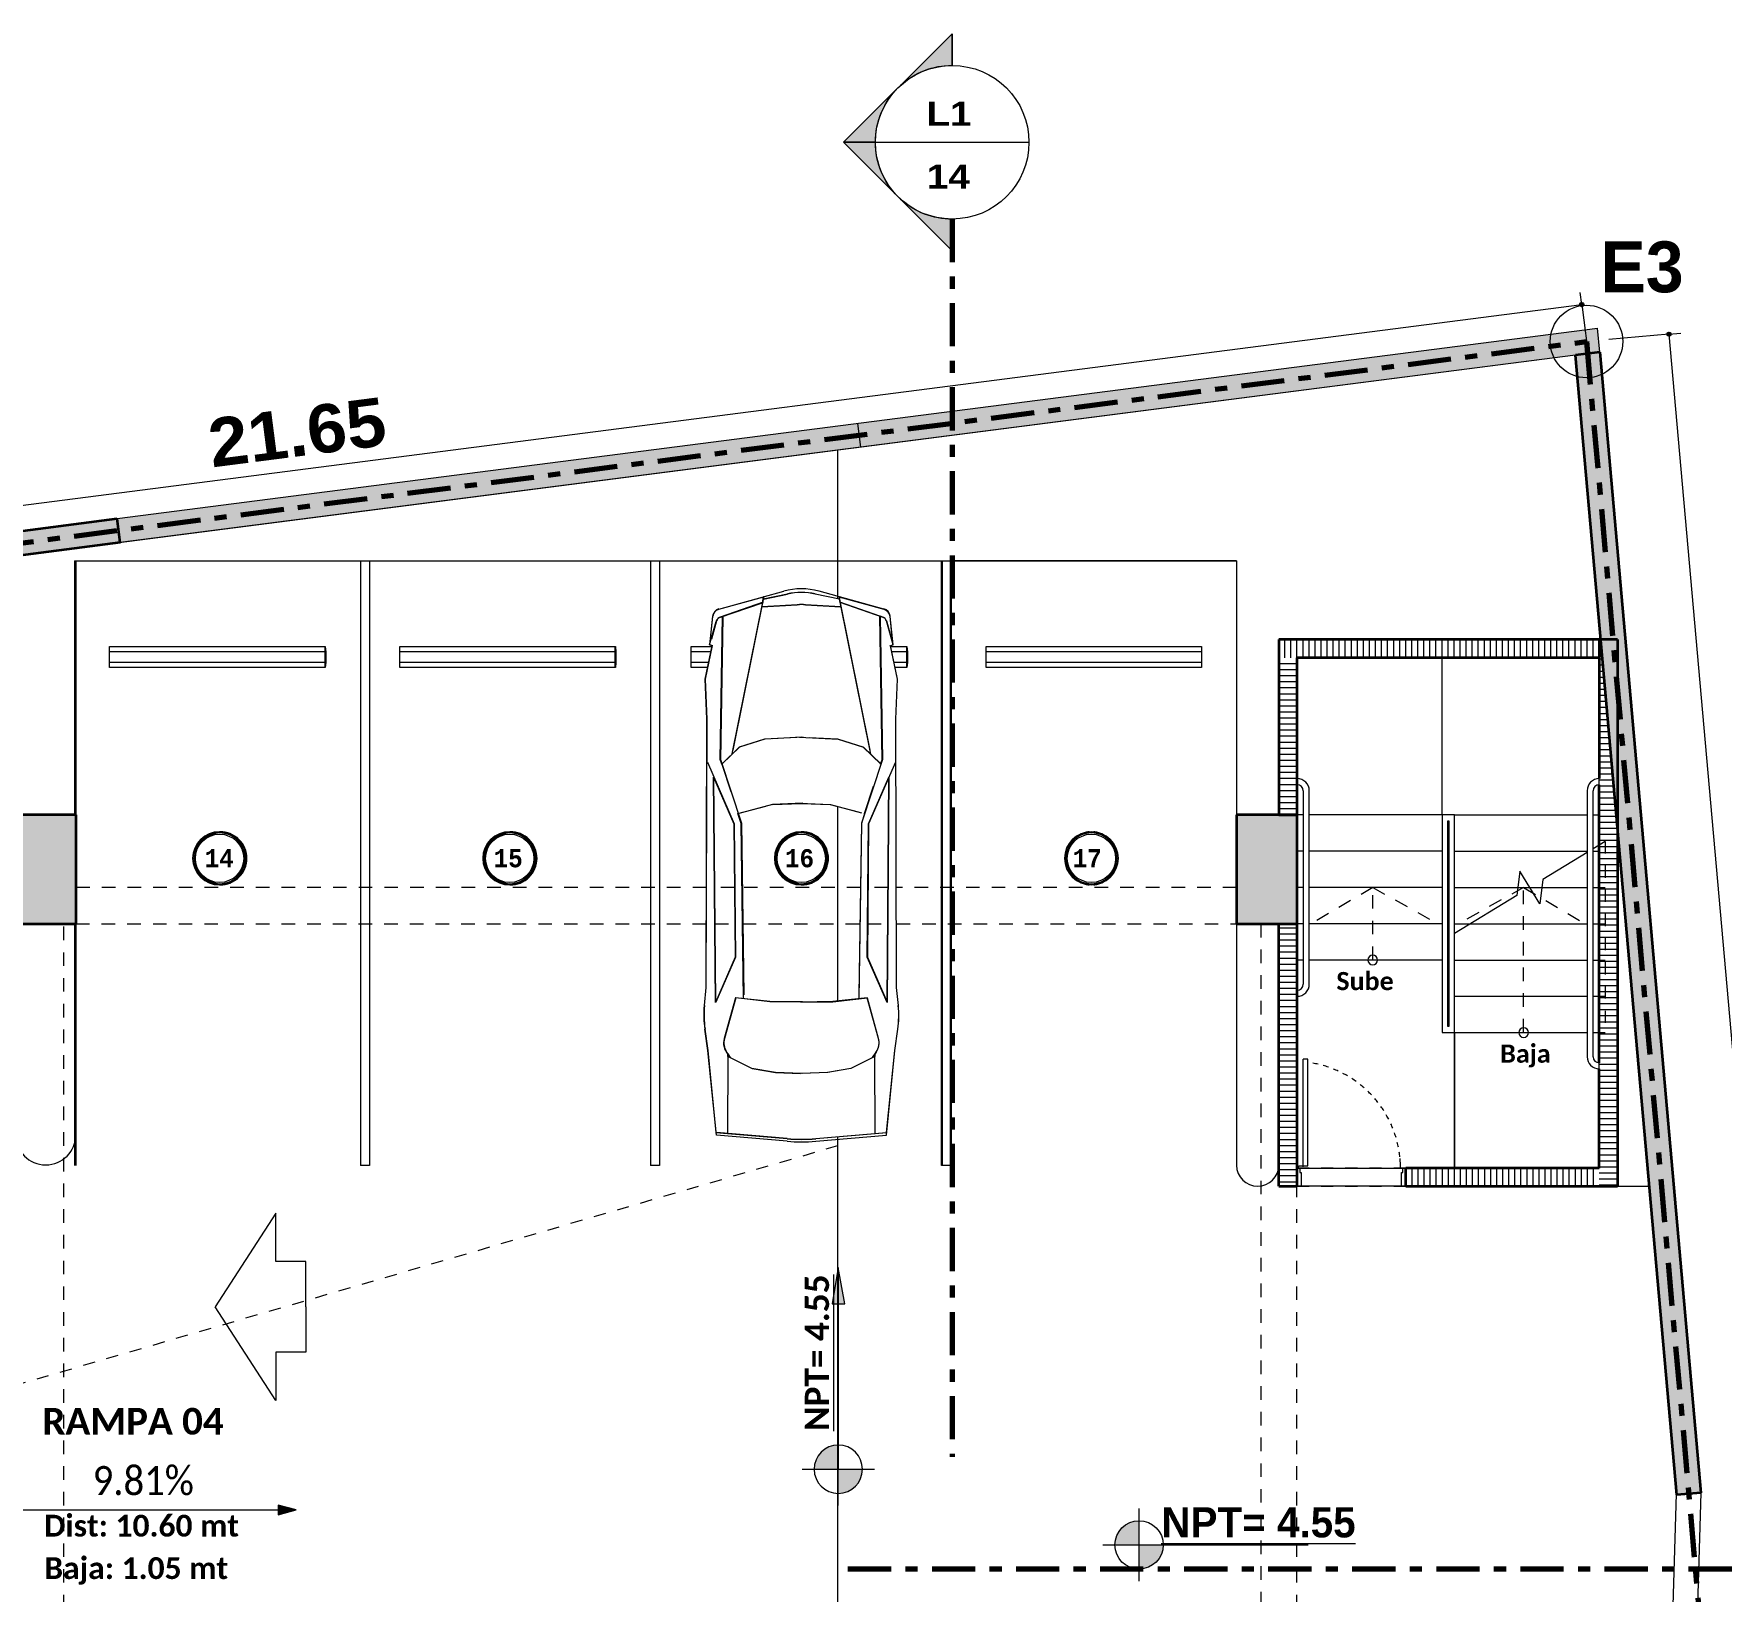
# Model space of a CAD drawing. Header units: metres. Extents: x -144 to 1000, y -717 to 29.
# Drawn here: x 275.22 to 289.18, y -554.78 to -541.9 of the extents above; entities that cross this region are included whole.
import ezdxf

# ---------------------------------------------------------------- set-up
doc = ezdxf.new("R2010")
doc.units = ezdxf.units.M
for name, pattern in [('Basculante', [0.11625, 0.075, -0.04125]), ('basculante modificado', [0.18, 0.1125, -0.0675]), ('Dash Dot 3_16_', [0.595313, 0.357187, -0.119063, 0, -0.119063]), ('Trazo', [0.45, 0.225, -0.225]), ('Trazo_2_', [0.47625, 0.238125, -0.238125])]:
    doc.linetypes.add(name, pattern=pattern)
doc.layers.get('0').update_dxf_attribs({"color": 1})
for name, color, linetype, lineweight in [('A-ANNO-DIMS', 1, 'Continuous', 9), ('A-DETL', 1, 'Continuous', 9), ('A-DETL-GENF', 1, 'Continuous', 9), ('A-DETL-GENF-HDLN', 1, 'Trazo_2_', 9), ('A-DETL-THIN', 1, 'Continuous', 9), ('A-DOOR', 1, 'Continuous', 9), ('A-DOOR-FRAM', 1, 'Continuous', 9), ('A-DOOR-HDLN', 1, 'Trazo', 20), ('A-FLOR', 2, 'Continuous', 9), ('A-WALL', 4, 'Continuous', 9), ('C-PRKG', 2, 'Continuous', 9), ('G-ANNO-DIMS', 1, 'Continuous', 9), ('G-ANNO-SYMB', 1, 'Continuous', 9), ('G-ANNO-TEXT', 2, 'Continuous', 9), ('G-IMPT', 1, 'Continuous', 9), ('S-COLS', 7, 'Continuous', 9), ('S-STRS', 1, 'Continuous', 9), ('S-STRS-MBND', 1, 'Basculante', 9)]:
    doc.layers.add(name, color=color, linetype=linetype, lineweight=lineweight)
doc.layers.add('A-WALL-PATT', color=7, linetype='Continuous', lineweight=35, true_color=0x9c9c9c)
doc.styles.add('Arial Black', font='', dxfattribs={"height": 0.15})
doc.styles.add('Britannic Bold_B', font='', dxfattribs={"width": 0.7})
doc.styles.add('Britannic Bold_B_1', font='', dxfattribs={"width": 0.7, "height": 0.4})
doc.styles.add('Britannic Bold_B_2', font='', dxfattribs={"width": 1.1, "height": 0.009})
doc.styles.add('Calibri', font='calibri.ttf', dxfattribs={"width": 0.9, "height": 0.24})
doc.styles.add('Calibri_B', font='calibrib.ttf', dxfattribs={"height": 0.165})
doc.styles.add('Calibri_B_1', font='calibrib.ttf', dxfattribs={"height": 0.135})
doc.styles.add('Calibri_B_2', font='calibrib.ttf', dxfattribs={"height": 0.135})
doc.styles.add('Calibri_B_4', font='calibrib.ttf', dxfattribs={"height": 0.1125})
doc.styles.add('Courier New_B', font='courbd.ttf', dxfattribs={"height": 0.1125})
doc.styles.get('Arial Black').set_extended_font_data('Arial Black')
doc.styles.get('Britannic Bold_B').set_extended_font_data('Britannic Bold', bold=True)
doc.styles.get('Britannic Bold_B_1').set_extended_font_data('Britannic Bold', bold=True)
doc.styles.get('Britannic Bold_B_2').set_extended_font_data('Britannic Bold', bold=True)

# ---------------------------------------------------------------- blocks, each defined once
blk = doc.blocks.new('CARRO TIPO - Mid Size-2_dwg-602319-Nivel 2')
at = {"layer": 'G-IMPT', "color": 8, "lineweight": 9, "true_color": 0x808080}
for p, q in [((0.138, 0.631), (-0.026, 0.034)), ((0.075, 0.225), (0.213, 0.621)), ((0.247, 0.653), (0.414, 0.699)), ((5.004, 0.004), (4.948, 0.653)), ((0.021, 0.217), (1.434, 0.501)), ((1.408, 0.443), (1.561, 0.602)), ((4.083, 0.58), (4.083, 0.58)), ((4.209, 0.56), (4.26, 0.526)), ((0.047, 0.221), (0, 0)), ((0.098, -0.09), (0.119, 0.235)), ((4.396, 0.111), (4.405, -0.12)), ((0.138, -0.886), (-0.026, -0.289)), ((0.047, -0.477), (0, -0.255)), ((0.098, -0.165), (0.119, -0.491)), ((5.004, -0.259), (4.948, -0.908)), ((0.021, -0.472), (1.434, -0.757)), ((0.075, -0.48), (0.213, -0.876)), ((0.247, -0.908), (0.414, -0.955)), ((4.209, -0.816), (4.26, -0.782))]:
    blk.add_line(p, q, dxfattribs=at)
at = {"layer": 'G-IMPT', "color": 8, "lineweight": 9, "true_color": 0x808080, "flags": 128}
for points in [[(0.475, 0.685), (0.468, 0.713), (0.204, 0.687)], [(1.149, 0.74), (0.783, 0.756), (0.476, 0.692)], [(3.781, 0.763), (3.617, 0.747), (1.149, 0.74)], [(1.545, 0.737), (2.111, 0.49), (3.338, 0.478), (3.752, 0.659), (1.682, 0.677)], [(5.028, 0.004), (4.972, 0.654), (4.195, 0.731), (3.999, 0.759)], [(0.21, 0.596), (1.522, 0.616), (2.107, 0.423), (3.683, 0.401)], [(3.749, -0.137), (3.746, 0.162), (3.711, 0.477), (4.08, 0.579)], [(4.953, 0.549), (4.25, 0.546), (4.359, 0.326), (4.396, 0.111)], [(1.315, -0.144), (1.334, 0.209), (1.408, 0.443)], [(1.923, -0.141), (1.934, 0.138), (2.01, 0.425)], [(1.315, -0.111), (1.334, -0.465), (1.408, -0.698), (1.561, -0.857)], [(1.923, -0.115), (1.934, -0.393), (2.01, -0.68)], [(3.749, -0.118), (3.746, -0.417), (3.711, -0.732), (4.083, -0.836)], [(4.953, -0.804), (4.25, -0.802), (4.359, -0.582), (4.396, -0.366), (4.405, -0.135)], [(5.028, -0.259), (4.972, -0.909), (4.195, -0.987), (3.999, -1.014)], [(0.21, -0.851), (1.522, -0.872), (2.107, -0.679), (3.683, -0.657)], [(1.545, -0.992), (2.111, -0.746), (3.338, -0.734), (3.752, -0.915), (1.682, -0.932)], [(0.475, -0.941), (0.468, -0.969), (0.204, -0.942)], [(3.781, -1.019), (3.617, -1.003), (1.149, -0.996), (0.783, -1.011), (0.476, -0.947)]]:
    blk.add_lwpolyline(points, dxfattribs=at)
at = {"layer": 'G-IMPT', "color": 8, "lineweight": 9, "true_color": 0x808080}
for centre, radius, start, end in [((0.211, 0.611), 0.0762, 95.8102, 164.6615), ((0.261, 0.604), 0.0508, 105.4862, 160.7894), ((3.87, -0.147), 0.914, 81.9284, 95.6257), ((4.124, 0.434), 0.152, 56.264, 106.8198), ((0.562, -0.128), 0.61, 164.6615, 195.3385), ((0.596, -0.128), 0.61, 167.9052, 192.0948), ((3.486, -0.128), 1.524, 355.0592, 4.9408), ((3.51, -0.128), 1.524, 355.0592, 4.9408), ((0.707, -0.128), 0.61, 176.4735, 183.5265), ((0.211, -0.866), 0.0762, 195.3385, 264.1898), ((0.261, -0.859), 0.0508, 199.2106, 254.5138), ((4.124, -0.689), 0.152, 254.4694, 303.7359), ((3.87, -0.109), 0.914, 264.3743, 278.0716)]:
    blk.add_arc(centre, radius, start, end, dxfattribs=at)
blk = doc.blocks.new('E')
at = {"layer": 'A-ANNO-DIMS', "lineweight": 25, "true_color": 0x0000ff}
h = blk.add_hatch(color=5, dxfattribs=at)
edge = h.paths.add_edge_path()
edge.add_arc((290.094, -481.188), 0.015, 0, 360)
h = blk.add_hatch(color=5, dxfattribs=at)
edge = h.paths.add_edge_path()
edge.add_arc((290.815, -481.433), 0.015, 0, 360)
at = {"layer": 'A-WALL', "true_color": 0x808080}
for points in [[(284.127, -482.369), (290.242, -481.582), (290.224, -481.383), (284.102, -482.17)], [(278.005, -483.157), (284.127, -482.369), (284.102, -482.17), (277.98, -482.958)]]:
    blk.add_hatch(color=8, dxfattribs=at).paths.add_polyline_path(points)
at = {"layer": 'A-WALL-PATT', "true_color": 0x747474}
for points in [[(290.879, -491.031), (291.078, -491.014), (290.242, -481.582), (290.043, -481.607), (290.815, -490.316)], [(268.512, -484.378), (278.005, -483.157), (277.98, -482.958), (268.573, -484.169), (268.52, -484.351)]]:
    blk.add_hatch(color=8, dxfattribs=at).paths.add_polyline_path(points)
at = {"layer": 'G-ANNO-DIMS', "true_color": 0x0000ff}
blk.add_hatch(color=5, dxfattribs=at).paths.add_polyline_path([(283.944, -489.152), (283.892, -489.452), (283.997, -489.452)])
at = {"layer": 'G-ANNO-DIMS', "extrusion": (0, 0, -1)}
h = blk.add_hatch(color=256, dxfattribs=at)
edge = h.paths.add_edge_path()
edge.add_line((-283.944, -490.82), (-283.944, -490.62))
edge.add_arc((-283.944, -490.82), 0.2, 360, 450, ccw=False)
edge.add_line((-283.744, -490.82), (-283.944, -490.82))
h = blk.add_hatch(color=256, dxfattribs=at)
edge = h.paths.add_edge_path()
edge.add_line((-283.944, -490.82), (-283.944, -491.02))
edge.add_arc((-283.944, -490.82), 0.2, 180, 270, ccw=False)
edge.add_line((-284.144, -490.82), (-283.944, -490.82))
at = {"layer": 'G-ANNO-DIMS'}
blk.add_hatch(color=256, dxfattribs=at).paths.add_polyline_path([(279.46, -491.157), (279.31, -491.116), (279.31, -491.197)])
h = blk.add_hatch(color=256, dxfattribs=at)
edge = h.paths.add_edge_path()
edge.add_line((286.432, -491.446), (286.232, -491.446))
edge.add_arc((286.432, -491.446), 0.2, 90, 180, ccw=False)
edge.add_line((286.432, -491.246), (286.432, -491.446))
h = blk.add_hatch(color=256, dxfattribs=at)
edge = h.paths.add_edge_path()
edge.add_line((286.432, -491.446), (286.632, -491.446))
edge.add_arc((286.432, -491.446), 0.2, 270, 360, ccw=False)
edge.add_line((286.432, -491.646), (286.432, -491.446))
at = {"layer": 'G-ANNO-SYMB', "extrusion": (0, 0, -1)}
h = blk.add_hatch(color=256, dxfattribs=at)
edge = h.paths.add_edge_path()
edge.add_arc((-284.886, -479.846), 0.636, 47.9216, 90)
edge.add_line((-284.886, -479.211), (-284.886, -478.948))
edge.add_line((-284.886, -478.948), (-284.46, -479.375))
h = blk.add_hatch(color=256, dxfattribs=at)
edge = h.paths.add_edge_path()
edge.add_line((-284.437, -479.397), (-283.988, -479.846))
edge.add_line((-283.988, -479.846), (-284.251, -479.846))
edge.add_arc((-284.886, -479.846), 0.635, 0, 45)
h = blk.add_hatch(color=256, dxfattribs=at)
edge = h.paths.add_edge_path()
edge.add_arc((-284.886, -479.846), 0.635, -45, 0)
edge.add_line((-284.251, -479.846), (-283.988, -479.846))
edge.add_line((-283.988, -479.846), (-284.437, -480.295))
h = blk.add_hatch(color=256, dxfattribs=at)
edge = h.paths.add_edge_path()
edge.add_line((-284.46, -480.318), (-284.886, -480.744))
edge.add_line((-284.886, -480.744), (-284.886, -480.482))
edge.add_arc((-284.886, -479.846), 0.636, -90, -47.9216)
at = {"layer": 'S-COLS', "true_color": 0x5b5f5f}
h = blk.add_hatch(color=251, dxfattribs=at)
h.paths.add_polyline_path([(287.238, -505.159), (287.738, -505.159), (287.738, -504.259), (287.238, -504.259), (287.238, -504.897)])
h.paths.add_polyline_path([(273.338, -497.459), (273.541, -497.458), (273.541, -494.309), (273.338, -494.309), (273.338, -497.459)])
h.paths.add_polyline_path([(269.438, -497.459), (269.938, -497.458), (269.938, -496.759), (269.438, -496.759), (269.438, -497.458)])
h.paths.add_polyline_path([(287.338, -497.459), (287.738, -497.458), (287.738, -496.759), (287.338, -496.759), (287.338, -497.458)])
h.paths.add_polyline_path([(269.938, -495.009), (269.938, -494.308), (269.438, -494.308), (269.438, -495.009)])
h.paths.add_polyline_path([(287.738, -495.009), (287.738, -494.308), (287.338, -494.308), (287.338, -495.009), (287.668, -495.009)])
h.paths.add_polyline_path([(287.668, -486.309), (287.738, -486.309), (287.738, -485.409), (287.238, -485.409), (287.238, -486.309), (287.402, -486.309)])
h.paths.add_polyline_path([(277.252, -486.309), (277.638, -486.309), (277.638, -485.409), (277.138, -485.409), (277.138, -486.309)])
h.paths.add_polyline_path([(269.638, -485.709), (270.538, -485.709), (270.538, -485.209), (269.638, -485.209)])
at = {"layer": 'A-ANNO-DIMS', "color": 5, "true_color": 0x0000ff}
for p, q in [((290.094, -481.188), (290.081, -481.089)), ((268.618, -483.952), (290.094, -481.188)), ((290.094, -481.188), (290.157, -481.684)), ((290.815, -481.433), (290.914, -481.424)), ((290.815, -481.433), (290.317, -481.477)), ((290.815, -481.433), (293.215, -508.507))]:
    blk.add_line(p, q, dxfattribs=at)
at = {"layer": 'A-ANNO-DIMS', "color": 5, "lineweight": 25, "true_color": 0x0000ff}
for centre in [(290.094, -481.188), (290.815, -481.433)]:
    blk.add_circle(centre, 0.015, dxfattribs=at)
at = {"layer": 'A-DETL', "color": 7, "linetype": 'Dash Dot 3_16_', "lineweight": 70}
for p, q in [((268.658, -484.257), (290.133, -481.494)), ((290.133, -481.494), (292.533, -508.567))]:
    blk.add_line(p, q, dxfattribs=at)
at = {"layer": 'A-DETL', "color": 7, "linetype": 'basculante modificado'}
for p, q in [((282.852, -486.009), (277.638, -486.009)), ((283.086, -486.009), (282.921, -486.009)), ((284.127, -486.009), (283.148, -486.009)), ((284.355, -486.009), (284.19, -486.009)), ((287.238, -486.009), (284.424, -486.009)), ((288.365, -486.009), (287.855, -486.309)), ((288.365, -486.609), (288.365, -486.009)), ((288.365, -486.009), (288.905, -486.309)), ((289.613, -486.009), (289.073, -486.309)), ((289.613, -487.209), (289.613, -486.009)), ((289.613, -486.009), (290.123, -486.309)), ((277.538, -494.308), (277.538, -486.309)), ((277.638, -486.309), (282.851, -486.309)), ((282.923, -486.309), (283.089, -486.309)), ((283.153, -486.309), (284.123, -486.309)), ((284.187, -486.309), (284.353, -486.309)), ((284.425, -486.309), (287.238, -486.309)), ((287.438, -486.309), (287.438, -494.308)), ((287.738, -494.308), (287.738, -486.309))]:
    blk.add_line(p, q, dxfattribs=at)
at = {"layer": 'A-DETL', "color": 9, "linetype": 'Basculante', "true_color": 0xc0c0c0}
blk.add_line((283.938, -488.146), (273.287, -491.248), dxfattribs=at)
at = {"layer": 'A-DETL-GENF', "color": 8, "true_color": 0x808080}
for p, q in [((283.325, -483.608), (282.953, -483.71)), ((282.962, -483.777), (283.316, -483.654)), ((283.066, -484.905), (283.319, -483.65)), ((283.316, -483.654), (283.325, -483.608)), ((283.322, -483.626), (283.317, -483.651)), ((283.319, -483.65), (283.317, -483.651)), ((283.524, -483.583), (283.322, -483.626)), ((283.954, -483.625), (283.754, -483.583)), ((284.323, -483.71), (283.95, -483.608)), ((283.95, -483.608), (283.959, -483.651)), ((283.959, -483.651), (283.954, -483.625)), ((284.287, -483.766), (283.957, -483.65)), ((283.957, -483.65), (284.21, -484.906)), ((282.903, -483.769), (282.879, -484.003)), ((282.967, -484.951), (282.986, -483.769)), ((282.988, -483.768), (282.97, -484.953)), ((283.311, -483.689), (283.605, -483.671)), ((283.964, -483.689), (283.671, -483.671)), ((283.673, -483.671), (283.964, -483.689)), ((284.306, -484.953), (284.287, -483.766)), ((284.287, -483.768), (284.29, -483.769)), ((284.312, -483.773), (284.29, -483.766)), ((284.29, -483.766), (284.308, -484.951)), ((284.397, -484.003), (284.373, -483.769)), ((282.879, -484.003), (282.933, -483.808)), ((284.397, -484.003), (284.342, -483.804)), ((282.9, -484.008), (282.842, -484.287)), ((282.879, -484.003), (282.9, -484.008)), ((284.376, -484.008), (284.397, -484.003)), ((284.434, -484.287), (284.376, -484.008)), ((282.842, -484.287), (282.856, -484.616)), ((284.42, -484.616), (284.434, -484.287)), ((282.856, -484.616), (282.849, -486.837)), ((284.426, -486.837), (284.42, -484.616)), ((282.98, -484.989), (282.967, -484.951)), ((282.97, -484.953), (282.981, -484.987)), ((284.294, -484.988), (284.306, -484.953)), ((284.308, -484.951), (284.296, -484.989)), ((282.929, -486.959), (282.913, -485.096)), ((282.913, -485.096), (283.081, -485.482)), ((284.195, -485.482), (284.363, -485.096)), ((284.363, -485.096), (284.347, -486.959)), ((283.141, -485.479), (283.114, -485.398)), ((284.162, -485.398), (284.135, -485.479)), ((283.081, -485.482), (283.091, -486.586)), ((283.161, -486.93), (283.141, -485.479)), ((284.135, -485.479), (284.114, -486.93)), ((284.184, -486.586), (284.195, -485.482)), ((283.091, -486.586), (282.929, -486.959)), ((284.347, -486.959), (284.184, -486.586)), ((282.849, -486.837), (282.835, -486.985)), ((284.441, -486.985), (284.426, -486.837)), ((283.093, -486.922), (283, -487.257)), ((283.378, -486.953), (283.093, -486.922)), ((283.639, -486.957), (283.378, -486.953)), ((283.899, -486.953), (283.639, -486.957)), ((284.183, -486.922), (283.899, -486.953)), ((284.114, -486.93), (284.183, -486.922)), ((284.276, -487.257), (284.183, -486.922)), ((282.839, -487.181), (282.864, -487.357)), ((284.412, -487.357), (284.437, -487.181)), ((282.864, -487.357), (282.931, -488.035)), ((283.03, -487.406), (283.028, -488.044)), ((283.03, -487.406), (283.03, -487.386)), ((283.03, -487.386), (283.05, -487.416)), ((283.23, -487.505), (283.03, -487.406)), ((284.246, -487.407), (284.048, -487.505)), ((284.228, -487.416), (284.258, -487.37)), ((284.246, -487.389), (284.246, -487.407)), ((284.248, -488.044), (284.246, -487.407)), ((284.344, -488.035), (284.412, -487.357)), ((283.424, -487.539), (283.23, -487.505)), ((283.639, -487.548), (283.424, -487.539)), ((283.858, -487.538), (283.639, -487.548)), ((284.048, -487.505), (283.858, -487.538)), ((282.931, -488.035), (283.028, -488.044)), ((283.028, -488.044), (283.521, -488.086)), ((283.757, -488.086), (284.248, -488.044)), ((284.248, -488.044), (284.344, -488.035))]:
    blk.add_line(p, q, dxfattribs=at)
at = {"layer": 'A-DETL-GENF', "linetype": 'Basculante'}
for p, q in [((287.738, -488.33), (287.738, -488.48)), ((288.638, -488.33), (287.738, -488.33)), ((288.638, -488.48), (288.638, -488.33)), ((287.738, -488.48), (288.638, -488.48))]:
    blk.add_line(p, q, dxfattribs=at)
at = {"layer": 'A-DETL-GENF'}
for p, q in [((279.291, -488.703), (278.791, -489.478)), ((279.291, -489.103), (279.291, -488.703)), ((279.541, -489.103), (279.291, -489.103)), ((279.541, -489.478), (279.541, -489.103)), ((279.291, -490.253), (278.791, -489.478)), ((279.541, -489.478), (279.541, -489.853)), ((279.541, -489.853), (279.291, -489.853)), ((279.291, -489.853), (279.291, -490.253))]:
    blk.add_line(p, q, dxfattribs=at)
at = {"layer": 'A-DETL-GENF', "color": 8, "true_color": 0x808080}
for centre, radius, start, end in [((283.639, -484.119), 0.549, 77.9052, 102.0948), ((282.971, -483.776), 0.0686, 105.3385, 174.1898), ((282.977, -483.82), 0.0457, 109.2106, 164.5138), ((283.639, -484.219), 0.549, 86.4735, 93.5265), ((284.297, -483.817), 0.0457, 15.4862, 70.7894), ((284.304, -483.776), 0.0686, 5.8102, 74.6615), ((283.654, -487.066), 0.823, 174.3743, 188.0716), ((283.622, -487.066), 0.823, 351.9284, 5.6257), ((283.132, -487.294), 0.137, 164.4694, 222.3955), ((284.144, -487.294), 0.137, 326.2641, 15.5306), ((284.144, -487.294), 0.137, 357.6851, 2.0581), ((284.144, -487.294), 0.137, 329.6462, 334.919), ((284.144, -487.294), 0.137, 343.4098, 348.5348), ((283.639, -486.72), 1.372, 265.0592, 274.9409)]:
    blk.add_arc(centre, radius, start, end, dxfattribs=at)
at = {"layer": 'A-DETL-GENF-HDLN', "color": 8, "true_color": 0x808080}
for p, q in [((283.637, -484.767), (283.334, -484.783)), ((283.941, -484.783), (283.637, -484.767)), ((283.124, -484.849), (282.98, -484.989)), ((283.334, -484.783), (283.124, -484.849)), ((284.151, -484.849), (283.941, -484.783)), ((284.296, -484.989), (284.151, -484.849)), ((282.98, -484.989), (283.114, -485.398)), ((284.162, -485.398), (284.296, -484.989)), ((283.114, -485.398), (283.4, -485.323)), ((283.4, -485.323), (283.639, -485.314)), ((283.639, -485.314), (283.878, -485.323)), ((283.878, -485.323), (284.162, -485.398))]:
    blk.add_line(p, q, dxfattribs=at)
at = {"layer": 'A-DETL-THIN'}
for p, q in [((290.043, -481.607), (276.831, -483.308)), ((290.252, -483.959), (290.043, -481.607)), ((277.638, -485.409), (277.638, -483.308)), ((277.638, -483.308), (287.238, -483.308)), ((287.238, -483.308), (287.238, -485.409)), ((287.588, -485.409), (287.588, -483.959)), ((287.588, -483.959), (290.252, -483.959)), ((287.74, -485.109), (287.74, -485.159)), ((290.238, -485.159), (290.238, -485.109)), ((287.79, -485.209), (287.79, -486.809)), ((287.84, -486.809), (287.84, -485.209)), ((290.138, -485.209), (290.138, -487.409)), ((290.188, -487.409), (290.188, -485.209)), ((277.138, -485.409), (277.638, -485.409)), ((287.238, -485.409), (287.588, -485.409)), ((289.04, -485.409), (288.938, -485.409)), ((288.938, -485.409), (288.938, -487.209)), ((288.987, -487.159), (288.987, -485.459)), ((288.987, -485.459), (288.995, -485.459)), ((288.995, -485.459), (288.995, -487.159)), ((289.04, -487.209), (289.04, -485.409)), ((290.388, -485.495), (290.388, -488.48)), ((290.652, -488.48), (290.388, -485.495)), ((277.638, -486.309), (277.138, -486.309)), ((277.638, -488.053), (277.638, -486.309)), ((287.588, -486.309), (287.238, -486.309)), ((287.238, -486.309), (287.238, -488.305)), ((287.588, -488.305), (287.588, -486.309)), ((287.74, -486.859), (287.74, -486.909)), ((288.938, -487.209), (289.04, -487.209)), ((288.995, -487.159), (288.987, -487.159)), ((290.238, -487.509), (290.238, -487.459)), ((290.388, -488.48), (290.652, -488.48))]:
    blk.add_line(p, q, dxfattribs=at)
blk.add_circle((290.133, -481.494), 0.3, dxfattribs=at)
for centre, radius, start, end in [((287.74, -485.209), 0.1, 0, 90), ((287.74, -485.209), 0.05, 0, 90), ((290.238, -485.209), 0.1, 90, 180), ((290.238, -485.209), 0.05, 90, 180), ((288.365, -486.609), 0.04, 0, 180), ((288.365, -486.609), 0.04, 180, 0), ((287.74, -486.809), 0.05, 270, 360), ((287.74, -486.809), 0.1, 270, 0), ((289.613, -487.209), 0.04, 90, 270), ((289.613, -487.209), 0.04, 270, 90), ((290.238, -487.409), 0.1, 180, 270), ((290.238, -487.409), 0.05, 180, 270), ((277.388, -488.053), 0.25, 180, 0), ((287.413, -488.305), 0.175, 180, 0)]:
    blk.add_arc(centre, radius, start, end, dxfattribs=at)
at = {"layer": 'A-DOOR', "lineweight": 15}
for p, q in [((287.828, -487.43), (287.788, -487.43)), ((287.788, -488.32), (287.788, -487.43)), ((287.828, -488.31), (287.828, -487.43)), ((287.738, -488.32), (287.753, -488.32)), ((287.753, -488.31), (287.828, -488.31)), ((287.753, -488.32), (287.753, -488.31))]:
    blk.add_line(p, q, dxfattribs=at)
at = {"layer": 'A-DOOR'}
blk.add_line((287.738, -488.33), (287.738, -488.48), dxfattribs=at)
for start, end in [(76.8489, 79.7418), (76.8489, 79.7418), (71.1143, 74.1684), (65.4451, 68.2717), (59.8378, 62.634), (54.2878, 57.0559), (48.7903, 51.5328), (43.3395, 46.0594), (37.9295, 40.6298), (32.5538, 35.2378), (27.2056, 29.8767), (21.8777, 24.5395), (16.5629, 19.2191), (11.2538, 13.9081), (5.9429, 8.5991), (0, 5.1398)]:
    blk.add_arc((287.713, -488.329), 0.881, start, end, dxfattribs=at)
at = {"layer": 'A-DOOR-FRAM'}
for p, q in [((287.738, -488.33), (287.763, -488.33)), ((287.763, -488.33), (287.763, -488.365)), ((287.763, -488.365), (287.773, -488.365)), ((287.773, -488.365), (287.773, -488.48)), ((288.603, -488.365), (288.613, -488.365)), ((288.603, -488.48), (288.603, -488.365)), ((288.613, -488.33), (288.638, -488.33)), ((288.613, -488.365), (288.613, -488.33)), ((287.773, -488.48), (287.738, -488.48)), ((288.638, -488.48), (288.603, -488.48))]:
    blk.add_line(p, q, dxfattribs=at)
at = {"layer": 'A-DOOR-HDLN'}
blk.add_line((288.638, -488.48), (288.638, -488.33), dxfattribs=at)
at = {"layer": 'A-FLOR'}
for p, q in [((283.938, -482.393), (283.938, -483.622)), ((283.938, -485.339), (283.938, -486.949)), ((288.995, -486.609), (288.987, -486.609)), ((289.04, -488.33), (289.04, -487.209)), ((283.938, -488.071), (283.938, -494.308))]:
    blk.add_line(p, q, dxfattribs=at)
at = {"layer": 'A-WALL'}
for p, q in [((277.98, -482.958), (290.224, -481.383)), ((290.242, -481.582), (290.224, -481.383)), ((290.043, -481.607), (278.005, -483.157)), ((284.102, -482.17), (284.127, -482.369)), ((287.763, -488.33), (288.613, -488.33)), ((288.603, -488.48), (287.773, -488.48)), ((290.356, -508.606), (290.878, -491.025)), ((291.079, -491.014), (290.556, -508.612)), ((291.079, -491.014), (291.073, -491.014))]:
    blk.add_line(p, q, dxfattribs=at)
at = {"layer": 'A-WALL', "lineweight": 35}
for p, q in [((290.242, -481.582), (290.043, -481.607)), ((290.879, -491.031), (290.043, -481.607)), ((290.242, -481.582), (291.078, -491.014)), ((268.573, -484.169), (277.98, -482.958)), ((278.005, -483.157), (277.98, -482.958)), ((278.005, -483.157), (268.728, -484.351)), ((290.388, -483.959), (287.588, -483.959)), ((287.588, -483.959), (287.588, -485.409)), ((290.238, -483.959), (290.238, -485.109)), ((290.388, -483.959), (290.388, -488.48)), ((290.238, -484.109), (287.738, -484.109)), ((287.738, -484.109), (287.738, -485.409)), ((290.238, -487.459), (290.238, -485.159)), ((287.588, -485.409), (287.738, -485.409)), ((287.588, -488.48), (287.588, -486.309)), ((287.588, -486.309), (287.738, -486.309)), ((287.738, -486.309), (287.738, -488.48)), ((290.238, -488.33), (290.238, -487.509)), ((288.638, -488.48), (288.638, -488.33)), ((290.238, -488.33), (288.638, -488.33)), ((287.588, -488.48), (287.738, -488.48)), ((288.638, -488.48), (290.388, -488.48)), ((291.078, -491.014), (290.879, -491.031))]:
    blk.add_line(p, q, dxfattribs=at)
at = {"layer": 'A-WALL-PATT', "color": 8, "lineweight": 5, "true_color": 0x727272}
for p, q in [((287.588, -484.109), (287.588, -483.959)), ((287.638, -484.109), (287.638, -483.959)), ((287.688, -484.109), (287.688, -483.959)), ((287.738, -484.109), (287.738, -483.959)), ((287.788, -484.109), (287.788, -483.959)), ((287.838, -484.109), (287.838, -483.959)), ((287.888, -484.109), (287.888, -483.959)), ((287.938, -484.109), (287.938, -483.959)), ((287.988, -484.109), (287.988, -483.959)), ((288.038, -484.109), (288.038, -483.959)), ((288.088, -484.109), (288.088, -483.959)), ((288.138, -484.109), (288.138, -483.959)), ((288.188, -484.109), (288.188, -483.959)), ((288.238, -484.109), (288.238, -483.959)), ((288.288, -484.109), (288.288, -483.959)), ((288.338, -484.109), (288.338, -483.959)), ((288.388, -484.109), (288.388, -483.959)), ((288.438, -484.109), (288.438, -483.959)), ((288.488, -484.109), (288.488, -483.959)), ((288.538, -484.109), (288.538, -483.959)), ((288.588, -484.109), (288.588, -483.959)), ((288.638, -484.109), (288.638, -483.959)), ((288.688, -484.109), (288.688, -483.959)), ((288.738, -484.109), (288.738, -483.959)), ((288.788, -484.109), (288.788, -483.959)), ((288.838, -484.109), (288.838, -483.959)), ((288.888, -484.109), (288.888, -483.959)), ((288.938, -484.109), (288.938, -483.959)), ((288.988, -484.109), (288.988, -483.959)), ((289.038, -484.109), (289.038, -483.959)), ((289.088, -484.109), (289.088, -483.959)), ((289.138, -484.109), (289.138, -483.959)), ((289.188, -484.109), (289.188, -483.959)), ((289.238, -484.109), (289.238, -483.959)), ((289.288, -484.109), (289.288, -483.959)), ((289.338, -484.109), (289.338, -483.959)), ((289.388, -484.109), (289.388, -483.959)), ((289.438, -484.109), (289.438, -483.959)), ((289.488, -484.109), (289.488, -483.959)), ((289.538, -484.109), (289.538, -483.959)), ((289.588, -484.109), (289.588, -483.959)), ((289.638, -484.109), (289.638, -483.959)), ((289.688, -484.109), (289.688, -483.959)), ((289.738, -484.109), (289.738, -483.959)), ((289.788, -484.109), (289.788, -483.959)), ((289.838, -484.109), (289.838, -483.959)), ((289.888, -484.109), (289.888, -483.959)), ((289.938, -484.109), (289.938, -483.959)), ((289.988, -484.109), (289.988, -483.959)), ((290.038, -484.109), (290.038, -483.959)), ((290.088, -484.109), (290.088, -483.959)), ((290.138, -484.109), (290.138, -483.959)), ((290.188, -484.109), (290.188, -483.959)), ((290.238, -483.969), (290.253, -483.969)), ((290.238, -484.019), (290.257, -484.019)), ((290.238, -484.069), (290.261, -484.069)), ((287.738, -484.159), (287.588, -484.159)), ((287.738, -484.209), (287.588, -484.209)), ((290.238, -484.119), (290.266, -484.119)), ((290.238, -484.169), (290.27, -484.169)), ((287.738, -484.259), (287.588, -484.259)), ((287.738, -484.309), (287.588, -484.309)), ((290.238, -484.219), (290.275, -484.219)), ((290.238, -484.269), (290.279, -484.269)), ((290.238, -484.319), (290.284, -484.319)), ((287.738, -484.359), (287.588, -484.359)), ((287.738, -484.409), (287.588, -484.409)), ((287.738, -484.459), (287.588, -484.459)), ((290.238, -484.369), (290.288, -484.369)), ((290.238, -484.419), (290.292, -484.419)), ((290.238, -484.469), (290.297, -484.469)), ((287.738, -484.509), (287.588, -484.509)), ((287.738, -484.559), (287.588, -484.559)), ((287.738, -484.609), (287.588, -484.609)), ((290.238, -484.519), (290.301, -484.519)), ((290.238, -484.569), (290.306, -484.569)), ((290.238, -484.619), (290.31, -484.619)), ((287.738, -484.659), (287.588, -484.659)), ((287.738, -484.709), (287.588, -484.709)), ((287.738, -484.759), (287.588, -484.759)), ((290.238, -484.669), (290.315, -484.669)), ((290.238, -484.719), (290.319, -484.719)), ((290.238, -484.769), (290.323, -484.769)), ((287.738, -484.809), (287.588, -484.809)), ((287.738, -484.859), (287.588, -484.859)), ((287.738, -484.909), (287.588, -484.909)), ((290.238, -484.819), (290.328, -484.819)), ((290.238, -484.869), (290.332, -484.869)), ((287.738, -484.959), (287.588, -484.959)), ((287.738, -485.009), (287.588, -485.009)), ((290.238, -484.919), (290.337, -484.919)), ((290.238, -484.969), (290.341, -484.969)), ((290.238, -485.019), (290.346, -485.019)), ((287.738, -485.059), (287.588, -485.059)), ((287.738, -485.109), (287.588, -485.109)), ((287.738, -485.159), (287.588, -485.159)), ((290.238, -485.069), (290.35, -485.069)), ((290.238, -485.119), (290.354, -485.119)), ((290.238, -485.169), (290.359, -485.169)), ((287.738, -485.209), (287.588, -485.209)), ((287.738, -485.259), (287.588, -485.259)), ((287.738, -485.309), (287.588, -485.309)), ((290.238, -485.219), (290.363, -485.219)), ((290.238, -485.269), (290.368, -485.269)), ((290.238, -485.319), (290.372, -485.319)), ((287.738, -485.359), (287.588, -485.359)), ((287.738, -485.409), (287.588, -485.409)), ((290.238, -485.369), (290.377, -485.369)), ((290.238, -485.419), (290.381, -485.419)), ((290.238, -485.469), (290.386, -485.469)), ((290.238, -485.519), (290.388, -485.519)), ((290.238, -485.569), (290.388, -485.569)), ((290.238, -485.619), (290.388, -485.619)), ((290.238, -485.669), (290.388, -485.669)), ((290.238, -485.719), (290.388, -485.719)), ((290.238, -485.769), (290.388, -485.769)), ((290.238, -485.819), (290.388, -485.819)), ((290.238, -485.869), (290.388, -485.869)), ((290.238, -485.919), (290.388, -485.919)), ((290.238, -485.969), (290.388, -485.969)), ((290.238, -486.019), (290.388, -486.019)), ((290.238, -486.069), (290.388, -486.069)), ((290.238, -486.119), (290.388, -486.119)), ((290.238, -486.169), (290.388, -486.169)), ((290.238, -486.219), (290.388, -486.219)), ((290.238, -486.269), (290.388, -486.269)), ((287.738, -486.345), (287.588, -486.345)), ((287.738, -486.395), (287.588, -486.395)), ((287.738, -486.445), (287.588, -486.445)), ((290.238, -486.319), (290.388, -486.319)), ((290.238, -486.369), (290.388, -486.369)), ((290.238, -486.419), (290.388, -486.419)), ((287.738, -486.495), (287.588, -486.495)), ((287.738, -486.545), (287.588, -486.545)), ((290.238, -486.469), (290.388, -486.469)), ((290.238, -486.519), (290.388, -486.519)), ((290.238, -486.569), (290.388, -486.569)), ((287.738, -486.595), (287.588, -486.595)), ((287.738, -486.645), (287.588, -486.645)), ((287.738, -486.695), (287.588, -486.695)), ((290.238, -486.619), (290.388, -486.619)), ((290.238, -486.669), (290.388, -486.669)), ((290.238, -486.719), (290.388, -486.719)), ((287.738, -486.745), (287.588, -486.745)), ((287.738, -486.795), (287.588, -486.795)), ((287.738, -486.845), (287.588, -486.845)), ((290.238, -486.769), (290.388, -486.769)), ((290.238, -486.819), (290.388, -486.819)), ((290.238, -486.869), (290.388, -486.869)), ((287.738, -486.895), (287.588, -486.895)), ((287.738, -486.945), (287.588, -486.945)), ((287.738, -486.995), (287.588, -486.995)), ((290.238, -486.919), (290.388, -486.919)), ((290.238, -486.969), (290.388, -486.969)), ((287.738, -487.045), (287.588, -487.045)), ((287.738, -487.095), (287.588, -487.095)), ((287.738, -487.145), (287.588, -487.145)), ((290.238, -487.019), (290.388, -487.019)), ((290.238, -487.069), (290.388, -487.069)), ((290.238, -487.119), (290.388, -487.119)), ((287.738, -487.195), (287.588, -487.195)), ((287.738, -487.245), (287.588, -487.245)), ((290.238, -487.169), (290.388, -487.169)), ((290.238, -487.219), (290.388, -487.219)), ((290.238, -487.269), (290.388, -487.269)), ((287.738, -487.295), (287.588, -487.295)), ((287.738, -487.345), (287.588, -487.345)), ((287.738, -487.395), (287.588, -487.395)), ((290.238, -487.319), (290.388, -487.319)), ((290.238, -487.369), (290.388, -487.369)), ((290.238, -487.419), (290.388, -487.419)), ((287.738, -487.445), (287.588, -487.445)), ((287.738, -487.495), (287.588, -487.495)), ((287.738, -487.545), (287.588, -487.545)), ((290.238, -487.469), (290.388, -487.469)), ((290.238, -487.519), (290.388, -487.519)), ((287.738, -487.595), (287.588, -487.595)), ((287.738, -487.645), (287.588, -487.645)), ((287.738, -487.695), (287.588, -487.695)), ((290.238, -487.569), (290.388, -487.569)), ((290.238, -487.619), (290.388, -487.619)), ((290.238, -487.669), (290.388, -487.669)), ((287.738, -487.745), (287.588, -487.745)), ((287.738, -487.795), (287.588, -487.795)), ((287.738, -487.845), (287.588, -487.845)), ((290.238, -487.719), (290.388, -487.719)), ((290.238, -487.769), (290.388, -487.769)), ((290.238, -487.819), (290.388, -487.819)), ((287.738, -487.895), (287.588, -487.895)), ((287.738, -487.945), (287.588, -487.945)), ((290.238, -487.869), (290.388, -487.869)), ((290.238, -487.919), (290.388, -487.919)), ((290.238, -487.969), (290.388, -487.969)), ((287.738, -487.995), (287.588, -487.995)), ((287.738, -488.045), (287.588, -488.045)), ((287.738, -488.095), (287.588, -488.095)), ((290.238, -488.019), (290.388, -488.019)), ((290.238, -488.069), (290.388, -488.069)), ((290.238, -488.119), (290.388, -488.119)), ((287.738, -488.145), (287.588, -488.145)), ((287.738, -488.195), (287.588, -488.195)), ((287.738, -488.245), (287.588, -488.245)), ((290.238, -488.169), (290.388, -488.169)), ((290.238, -488.219), (290.388, -488.219)), ((287.738, -488.295), (287.588, -488.295)), ((287.738, -488.345), (287.588, -488.345)), ((287.738, -488.395), (287.588, -488.395)), ((288.638, -488.33), (288.638, -488.48)), ((288.688, -488.33), (288.688, -488.48)), ((288.738, -488.33), (288.738, -488.48)), ((288.788, -488.33), (288.788, -488.48)), ((288.838, -488.33), (288.838, -488.48)), ((288.888, -488.33), (288.888, -488.48)), ((288.938, -488.33), (288.938, -488.48)), ((288.988, -488.33), (288.988, -488.48)), ((289.038, -488.33), (289.038, -488.48)), ((289.088, -488.33), (289.088, -488.48)), ((289.138, -488.33), (289.138, -488.48)), ((289.188, -488.33), (289.188, -488.48)), ((289.238, -488.33), (289.238, -488.48)), ((289.288, -488.33), (289.288, -488.48)), ((289.338, -488.33), (289.338, -488.48)), ((289.388, -488.33), (289.388, -488.48)), ((289.438, -488.33), (289.438, -488.48)), ((289.488, -488.33), (289.488, -488.48)), ((289.538, -488.33), (289.538, -488.48)), ((289.588, -488.33), (289.588, -488.48)), ((289.638, -488.33), (289.638, -488.48)), ((289.688, -488.33), (289.688, -488.48)), ((289.738, -488.33), (289.738, -488.48)), ((289.788, -488.33), (289.788, -488.48)), ((289.838, -488.33), (289.838, -488.48)), ((289.888, -488.33), (289.888, -488.48)), ((289.938, -488.33), (289.938, -488.48)), ((289.988, -488.33), (289.988, -488.48)), ((290.038, -488.33), (290.038, -488.48)), ((290.088, -488.33), (290.088, -488.48)), ((290.138, -488.33), (290.138, -488.48)), ((290.188, -488.33), (290.188, -488.48)), ((290.238, -488.269), (290.388, -488.269)), ((290.238, -488.319), (290.388, -488.319)), ((290.238, -488.369), (290.388, -488.369)), ((287.738, -488.445), (287.588, -488.445)), ((290.238, -488.419), (290.388, -488.419)), ((290.238, -488.469), (290.388, -488.469))]:
    blk.add_line(p, q, dxfattribs=at)
at = {"layer": 'C-PRKG', "lineweight": 15}
for p, q in [((277.626, -483.308), (279.991, -483.308)), ((277.638, -483.308), (279.991, -483.308)), ((280.065, -483.308), (282.391, -483.308)), ((280.065, -483.308), (282.391, -483.308)), ((282.465, -483.308), (284.799, -483.308)), ((282.465, -483.308), (284.799, -483.308)), ((287.238, -483.308), (284.877, -483.308)), ((287.238, -483.308), (284.877, -483.308))]:
    blk.add_line(p, q, dxfattribs=at)
at = {"layer": 'C-PRKG'}
for p, q in [((277.626, -483.308), (277.626, -485.409)), ((277.638, -483.308), (277.638, -485.409)), ((279.991, -483.308), (280.065, -483.308)), ((279.991, -483.308), (279.991, -488.308)), ((280.065, -483.308), (280.065, -488.308)), ((280.065, -483.308), (280.065, -488.308)), ((282.391, -483.308), (282.465, -483.308)), ((282.391, -483.308), (282.391, -488.308)), ((282.465, -483.308), (282.465, -488.308)), ((282.465, -483.308), (282.465, -488.308)), ((284.799, -483.308), (284.873, -483.308)), ((284.799, -488.308), (284.799, -483.308)), ((284.803, -483.308), (284.877, -483.308)), ((284.803, -483.308), (284.803, -488.308)), ((284.873, -488.308), (284.873, -483.308)), ((284.877, -483.308), (284.877, -488.308)), ((284.877, -483.308), (284.877, -488.308)), ((287.238, -483.308), (287.238, -485.409)), ((287.238, -483.308), (287.238, -485.409)), ((277.916, -484.059), (277.916, -484.016)), ((277.916, -484.016), (279.696, -484.016)), ((277.916, -484.149), (277.916, -484.059)), ((279.696, -484.059), (277.916, -484.059)), ((279.696, -484.016), (279.7, -484.016)), ((279.696, -484.016), (279.696, -484.059)), ((279.705, -484.059), (279.696, -484.059)), ((279.696, -484.059), (279.696, -484.149)), ((279.7, -484.016), (279.705, -484.059)), ((279.705, -484.059), (279.705, -484.149)), ((280.316, -484.059), (280.316, -484.016)), ((280.316, -484.016), (282.096, -484.016)), ((280.316, -484.149), (280.316, -484.059)), ((282.096, -484.059), (280.316, -484.059)), ((282.096, -484.016), (282.1, -484.016)), ((282.096, -484.016), (282.096, -484.059)), ((282.105, -484.059), (282.096, -484.059)), ((282.096, -484.059), (282.096, -484.149)), ((282.1, -484.016), (282.105, -484.059)), ((282.105, -484.059), (282.105, -484.149)), ((282.727, -484.059), (282.727, -484.016)), ((282.727, -484.016), (282.898, -484.016)), ((282.727, -484.149), (282.727, -484.059)), ((282.889, -484.059), (282.727, -484.059)), ((282.984, -484.059), (282.981, -484.059)), ((282.982, -484.016), (282.985, -484.016)), ((284.291, -484.016), (284.294, -484.016)), ((284.294, -484.059), (284.292, -484.059)), ((284.378, -484.016), (284.507, -484.016)), ((284.507, -484.059), (284.387, -484.059)), ((284.507, -484.016), (284.511, -484.016)), ((284.507, -484.016), (284.507, -484.059)), ((284.517, -484.059), (284.507, -484.059)), ((284.507, -484.059), (284.507, -484.149)), ((284.511, -484.016), (284.517, -484.059)), ((284.517, -484.059), (284.517, -484.149)), ((285.168, -484.059), (285.168, -484.016)), ((285.168, -484.016), (286.948, -484.016)), ((285.168, -484.149), (285.168, -484.059)), ((286.948, -484.059), (285.168, -484.059)), ((286.948, -484.016), (286.948, -484.059)), ((286.948, -484.059), (286.948, -484.149)), ((277.916, -484.191), (277.916, -484.149)), ((279.696, -484.149), (277.916, -484.149)), ((279.696, -484.191), (277.916, -484.191)), ((279.705, -484.149), (279.696, -484.149)), ((279.696, -484.149), (279.696, -484.191)), ((279.7, -484.191), (279.696, -484.191)), ((279.705, -484.149), (279.7, -484.191)), ((280.316, -484.191), (280.316, -484.149)), ((282.096, -484.149), (280.316, -484.149)), ((282.096, -484.191), (280.316, -484.191)), ((282.105, -484.149), (282.096, -484.149)), ((282.096, -484.149), (282.096, -484.191)), ((282.1, -484.191), (282.096, -484.191)), ((282.105, -484.149), (282.1, -484.191)), ((282.727, -484.191), (282.727, -484.149)), ((282.87, -484.149), (282.727, -484.149)), ((282.861, -484.191), (282.727, -484.191)), ((282.982, -484.191), (282.979, -484.191)), ((282.982, -484.149), (282.98, -484.149)), ((284.296, -484.149), (284.293, -484.149)), ((284.296, -484.191), (284.294, -484.191)), ((284.507, -484.149), (284.405, -484.149)), ((284.507, -484.191), (284.414, -484.191)), ((284.517, -484.149), (284.507, -484.149)), ((284.507, -484.149), (284.507, -484.191)), ((284.511, -484.191), (284.507, -484.191)), ((284.517, -484.149), (284.511, -484.191)), ((285.168, -484.191), (285.168, -484.149)), ((286.948, -484.149), (285.168, -484.149)), ((286.948, -484.191), (285.168, -484.191)), ((286.948, -484.149), (286.948, -484.191)), ((278.833, -485.548), (278.832, -485.548)), ((281.233, -485.548), (281.232, -485.548)), ((283.644, -485.548), (283.644, -485.548)), ((278.832, -485.988), (278.833, -485.988)), ((281.232, -485.988), (281.233, -485.988)), ((283.644, -485.988), (283.644, -485.988)), ((277.626, -486.309), (277.626, -488.308)), ((277.638, -486.309), (277.638, -488.308)), ((287.238, -486.309), (287.238, -488.308)), ((287.238, -486.309), (287.238, -488.308)), ((280.065, -488.308), (279.991, -488.308)), ((282.465, -488.308), (282.391, -488.308)), ((284.873, -488.308), (284.799, -488.308)), ((284.877, -488.308), (284.803, -488.308))]:
    blk.add_line(p, q, dxfattribs=at)
at = {"layer": 'C-PRKG', "lineweight": 15}
for centre in [(278.826, -485.768), (281.226, -485.768), (283.638, -485.768), (286.038, -485.768)]:
    blk.add_circle(centre, 0.22, dxfattribs=at)
at = {"layer": 'C-PRKG', "color": 252, "true_color": 0x959595}
for centre in [(278.826, -485.768), (281.226, -485.768), (283.638, -485.768), (286.038, -485.768), (286.038, -485.768)]:
    blk.add_circle(centre, 0.2, dxfattribs=at)
at = {"layer": 'C-PRKG'}
for centre, radius, start, end in [((278.826, -485.768), 0.22, 0, 180), ((278.826, -485.768), 0.21, 0, 180), ((281.226, -485.768), 0.22, 0, 180), ((281.226, -485.768), 0.21, 0, 180), ((283.638, -485.768), 0.22, 0, 180), ((283.638, -485.768), 0.21, 0, 180), ((286.038, -485.768), 0.22, 0, 180), ((286.038, -485.768), 0.21, 0, 180), ((278.826, -485.768), 0.22, 180, 0), ((278.826, -485.768), 0.21, 180, 0), ((281.226, -485.768), 0.22, 180, 0), ((281.226, -485.768), 0.21, 180, 0), ((283.638, -485.768), 0.22, 180, 0), ((283.638, -485.768), 0.21, 180, 0), ((286.038, -485.768), 0.22, 180, 0), ((286.038, -485.768), 0.21, 180, 0)]:
    blk.add_arc(centre, radius, start, end, dxfattribs=at)
at = {"layer": 'C-PRKG', "lineweight": 15}
for start, end in [(129.8976, 133.923), (112.2029, 115.0592), (95.1936, 100.121), (79.879, 84.8064), (64.9408, 67.7971), (46.077, 50.1024), (160.5084, 165.1252), (144.9204, 149.9843), (30.0157, 35.0796), (14.8748, 19.4916), (194.8748, 199.4916), (210.0157, 215.0796), (324.9204, 329.9843), (340.5084, 345.1252), (226.077, 230.1024), (244.9408, 247.7971), (259.879, 264.8064), (275.1936, 280.121), (292.2029, 295.0592), (309.8976, 313.923)]:
    blk.add_arc((286.038, -485.768), 0.22, start, end, dxfattribs=at)
at = {"layer": 'C-PRKG'}
for centre, major_axis, start_param, end_param in [((278.833, -485.768), (0, 0.21), 0.12083, 1.570796), ((278.833, -485.768), (0, 0.22), 4.712389, 6.29748), ((278.832, -485.768), (0, 0.22), 0, 0.013173), ((281.233, -485.768), (0, 0.21), 0.12083, 1.570796), ((281.233, -485.768), (0, 0.22), 4.712389, 6.29748), ((281.232, -485.768), (0, 0.22), 0, 0.013173), ((283.644, -485.768), (0, 0.21), 0.12083, 1.570796), ((283.644, -485.768), (0, 0.22), 4.712389, 6.29748), ((283.644, -485.768), (0, 0.22), 0, 0.013173), ((278.833, -485.768), (0, 0.21), 1.570796, 3.020762), ((278.833, -485.768), (0, 0.22), 3.127298, 4.712389), ((281.233, -485.768), (0, 0.21), 1.570796, 3.020762), ((281.233, -485.768), (0, 0.22), 3.127298, 4.712389), ((283.644, -485.768), (0, 0.21), 1.570796, 3.020762), ((283.644, -485.768), (0, 0.22), 3.127298, 4.712389), ((278.832, -485.768), (0, 0.22), 3.128419, 3.141593), ((281.232, -485.768), (0, 0.22), 3.128419, 3.141593), ((283.644, -485.768), (0, 0.22), 3.128419, 3.141593)]:
    blk.add_ellipse(centre, major_axis=major_axis, ratio=0.995222, start_param=start_param, end_param=end_param, dxfattribs=at)
at = {"layer": 'G-ANNO-DIMS', "color": 5, "true_color": 0x0000ff}
for p, q in [((283.944, -489.152), (283.892, -489.452)), ((283.997, -489.452), (283.944, -489.152)), ((283.944, -489.152), (283.944, -490.82)), ((283.892, -489.452), (283.997, -489.452))]:
    blk.add_line(p, q, dxfattribs=at)
at = {"layer": 'G-ANNO-DIMS', "extrusion": (0, 0, -1)}
for p, q in [((283.944, -491.12), (283.944, -489.42)), ((283.644, -490.82), (284.244, -490.82))]:
    blk.add_line(p, q, dxfattribs=at)
at = {"layer": 'G-ANNO-DIMS'}
for p, q in [((276.96, -491.157), (279.46, -491.157)), ((279.46, -491.157), (279.31, -491.116)), ((279.31, -491.116), (279.31, -491.197)), ((279.31, -491.197), (279.46, -491.157)), ((286.432, -491.746), (286.432, -491.146)), ((286.132, -491.446), (287.832, -491.446))]:
    blk.add_line(p, q, dxfattribs=at)
at = {"layer": 'G-ANNO-DIMS', "extrusion": (0, 0, -1)}
blk.add_circle((-283.944, -490.82), 0.2, dxfattribs=at)
at = {"layer": 'G-ANNO-DIMS'}
blk.add_circle((286.432, -491.446), 0.2, dxfattribs=at)
at = {"layer": 'G-ANNO-SYMB', "lineweight": 18, "extrusion": (0, 0, -1)}
for p, q in [((283.988, -479.846), (284.886, -478.948)), ((284.46, -479.375), (284.886, -478.948)), ((284.886, -479.211), (284.886, -478.948)), ((284.886, -478.948), (284.886, -479.211)), ((283.988, -479.846), (284.437, -479.397)), ((283.988, -479.846), (284.886, -480.744)), ((284.251, -479.846), (283.988, -479.846)), ((284.437, -480.295), (283.988, -479.846)), ((283.988, -479.846), (284.251, -479.846)), ((284.886, -480.744), (284.46, -480.318)), ((284.886, -480.481), (284.886, -480.744)), ((284.886, -480.482), (284.886, -480.744))]:
    blk.add_line(p, q, dxfattribs=at)
at = {"layer": 'G-ANNO-SYMB', "lineweight": 18}
blk.add_line((284.251, -479.846), (285.521, -479.846), dxfattribs=at)
at = {"layer": 'G-ANNO-SYMB', "linetype": 'Dash Dot 3_16_', "lineweight": 70}
for p, q in [((284.886, -480.481), (284.886, -490.718)), ((284.024, -491.643), (293.998, -491.643))]:
    blk.add_line(p, q, dxfattribs=at)
at = {"layer": 'G-ANNO-SYMB', "lineweight": 18, "extrusion": (0, 0, -1)}
for radius, start, end in [(0.635, 270, 90), (0.636, 47.9216, 90), (0.635, 90, 270), (0.635, 0, 45), (0.635, 315, 0), (0.636, 270, 312.0784)]:
    blk.add_arc((-284.886, -479.846), radius, start, end, dxfattribs=at)
at = {"layer": 'S-COLS', "lineweight": 35}
for p, q in [((277.638, -485.409), (277.138, -485.409)), ((277.638, -485.409), (277.638, -486.309)), ((287.738, -485.409), (287.238, -485.409)), ((287.238, -485.409), (287.238, -486.309)), ((287.738, -485.409), (287.738, -486.309)), ((277.138, -486.309), (277.638, -486.309)), ((287.238, -486.309), (287.738, -486.309))]:
    blk.add_line(p, q, dxfattribs=at)
at = {"layer": 'S-STRS'}
for p, q in [((288.938, -485.409), (288.938, -484.109)), ((287.79, -485.409), (287.738, -485.409)), ((288.938, -485.409), (287.84, -485.409)), ((289.04, -485.409), (290.138, -485.409)), ((290.188, -485.409), (290.238, -485.409)), ((287.79, -485.709), (287.738, -485.709)), ((288.938, -485.709), (287.84, -485.709)), ((289.04, -485.709), (290.138, -485.709)), ((290.138, -485.72), (289.773, -485.943)), ((290.288, -485.628), (290.188, -485.689)), ((290.188, -485.709), (290.238, -485.709)), ((289.581, -485.873), (289.556, -486.075)), ((289.747, -486.144), (289.581, -485.873)), ((287.79, -486.009), (287.738, -486.009)), ((288.938, -486.009), (287.84, -486.009)), ((289.04, -486.009), (289.564, -486.009)), ((289.564, -486.009), (289.664, -486.009)), ((289.664, -486.009), (289.764, -486.009)), ((289.773, -485.943), (289.747, -486.144)), ((289.764, -486.009), (290.138, -486.009)), ((290.188, -486.009), (290.238, -486.009)), ((289.556, -486.075), (289.04, -486.39)), ((287.79, -486.309), (287.738, -486.309)), ((288.938, -486.309), (287.84, -486.309)), ((289.04, -486.309), (289.173, -486.309)), ((289.173, -486.309), (290.138, -486.309)), ((290.188, -486.309), (290.238, -486.309)), ((287.79, -486.609), (287.738, -486.609)), ((288.938, -486.609), (287.84, -486.609)), ((289.04, -486.609), (290.138, -486.609)), ((290.188, -486.609), (290.238, -486.609)), ((289.04, -486.909), (290.138, -486.909)), ((290.188, -486.909), (290.238, -486.909)), ((289.04, -487.209), (289.04, -488.33)), ((289.04, -487.209), (290.138, -487.209)), ((290.188, -487.209), (290.238, -487.209))]:
    blk.add_line(p, q, dxfattribs=at)
at = {"layer": 'S-STRS-MBND'}
for p, q in [((290.188, -485.709), (290.238, -485.709)), ((290.288, -485.628), (290.288, -487.209)), ((289.564, -486.009), (289.664, -486.009)), ((289.764, -486.009), (290.138, -486.009)), ((290.188, -486.009), (290.288, -486.009)), ((289.173, -486.309), (290.138, -486.309)), ((290.188, -486.309), (290.288, -486.309)), ((289.04, -486.609), (290.138, -486.609)), ((290.188, -486.609), (290.288, -486.609)), ((289.04, -486.909), (290.138, -486.909)), ((290.188, -486.909), (290.288, -486.909)), ((289.04, -487.209), (290.138, -487.209)), ((290.188, -487.209), (290.288, -487.209))]:
    blk.add_line(p, q, dxfattribs=at)
at = {"xscale": 0.9, "yscale": 0.9, "zscale": 0.9, "rotation": 269.9999999999997}
blk.add_blockref('CARRO TIPO - Mid Size-2_dwg-602319-Nivel 2', (283.754, -483.582), dxfattribs=at)
at = {"layer": 'A-ANNO-DIMS', "color": 5, "true_color": 0x0000ff, "insert": (278.712, -482.139), "char_height": 0.4, "width": 1.40028, "attachment_point": 1, "rotation": 7.3333, "line_spacing_factor": 1.000203, "style": 'Britannic Bold_B_2'}
blk.add_mtext('21.65', dxfattribs=at)
at = {"layer": 'G-ANNO-DIMS', "color": 5, "true_color": 0x0000ff, "style": 'Calibri_B_1'}
blk.add_text('%%UNPT= 4.55', height=0.2, rotation=90, dxfattribs=at).set_placement((283.867, -490.504))
at = {"layer": 'G-ANNO-DIMS', "style": 'Calibri', "width": 0.9}
blk.add_text('9.81%%%', height=0.24, dxfattribs=at).set_placement((277.776, -491.034))
at = {"layer": 'G-ANNO-DIMS', "style": 'Britannic Bold_B'}
blk.add_text('%%UNPT= 4.55', height=0.25, dxfattribs=at).set_placement((286.616, -491.384))
at = {"layer": 'G-ANNO-SYMB', "style": 'Arial Black'}
for s, p in [('L1', (284.673, -479.71)), ('14', (284.676, -480.23))]:
    blk.add_text(s, height=0.2, dxfattribs=at).set_placement(p)
at = {"layer": 'G-ANNO-TEXT'}
for s, height, style, p in [('E3', 0.42, 'Britannic Bold_B_1', (290.249, -481.086)), ('Sube', 0.15, 'Calibri_B_4', (288.064, -486.858)), ('Baja', 0.15, 'Calibri_B_4', (289.419, -487.458))]:
    blk.add_text(s, height=height, dxfattribs=dict(at, style=style)).set_placement(p)
at = {"layer": 'G-ANNO-TEXT', "style": 'Courier New_B', "width": 0.8}
for s, p in [('14', (278.703, -485.842)), ('15', (281.093, -485.842)), ('16', (283.503, -485.842)), ('17', (285.883, -485.842))]:
    blk.add_text(s, height=0.15, dxfattribs=at).set_placement(p)
at = {"layer": 'G-ANNO-TEXT'}
for s, height, style, p in [('RAMPA 04', 0.22, 'Calibri_B', (277.36, -490.533)), ('Dist: 10.60 mt', 0.18, 'Calibri_B_2', (277.376, -491.377)), ('Baja: 1.05 mt', 0.18, 'Calibri_B_2', (277.376, -491.728))]:
    blk.add_text(s, height=height, rotation=360, dxfattribs=dict(at, style=style)).set_placement(p)

msp = doc.modelspace()

# ---------------------------------------------------------------- block references
at = {"color": 3}
msp.add_blockref('E', (-2.069, -62.955), dxfattribs=at)

doc.saveas('drawing.dxf')
